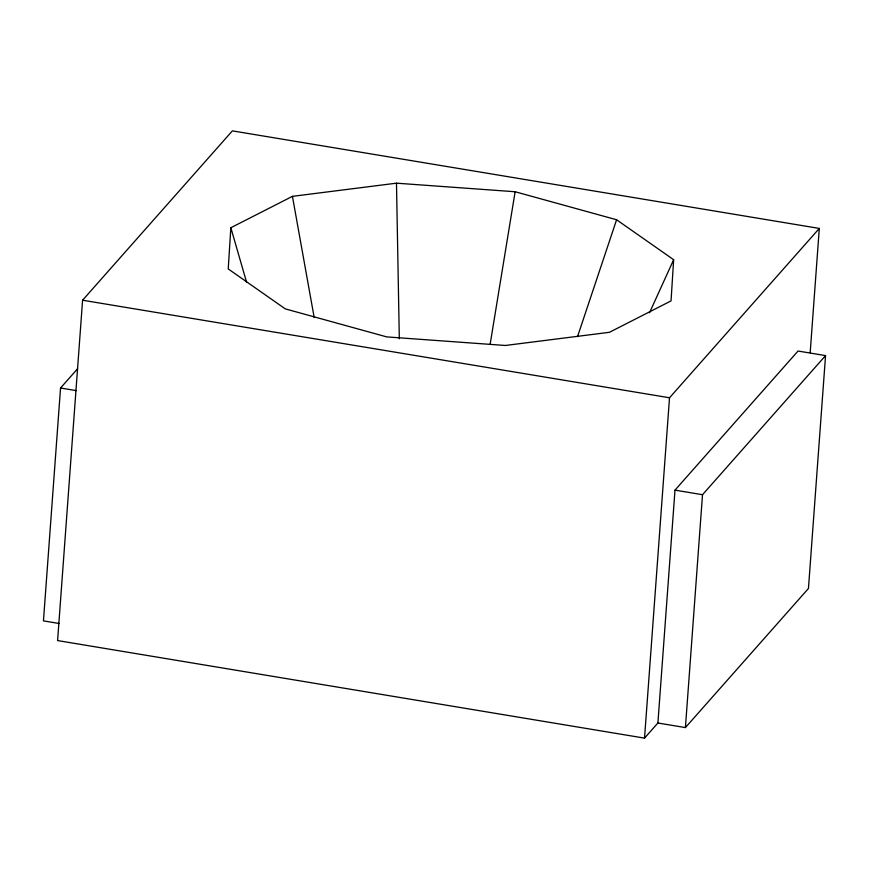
<?xml version="1.0" encoding="UTF-8"?>
<svg xmlns="http://www.w3.org/2000/svg" width="869" height="869" viewBox="0 0 869 869"><rect width="100%" height="100%" fill="white"/><g stroke="black" fill="none" stroke-linecap="round" stroke-linejoin="round"><path stroke-width="1.3" d="M230.839 227.732L228.232 268.934L285.304 308.886L386.748 336.9L505.4 345.471L609.462 332.295L671.042 300.902L673.649 259.712L616.588 219.759L515.132 191.745L396.481 183.174L292.429 196.351L230.839 227.732L246.622 282.349M77.613 368.717L60.548 388.008L43.45 620.879L59.168 623.497M810.18 352.684L819.304 228.428L232.371 130.871L82.588 300.218L57.593 640.572L644.526 738.129L657.974 722.921M644.526 738.129L669.521 397.774L819.304 228.428M674.996 490.138L657.898 723.008L685.413 727.581L808.452 588.476L825.55 355.606L798.035 351.033L674.996 490.138L702.51 494.711L825.55 355.606M685.413 727.581L702.51 494.711M490.181 344.005L515.132 191.745M577.527 336.651L616.588 219.759M649.534 312.721L673.649 259.712M82.588 300.218L669.521 397.774M60.548 388.008L76.276 390.615M292.429 196.351L314.209 317.63M396.481 183.174L399.316 338.801"/></g></svg>
